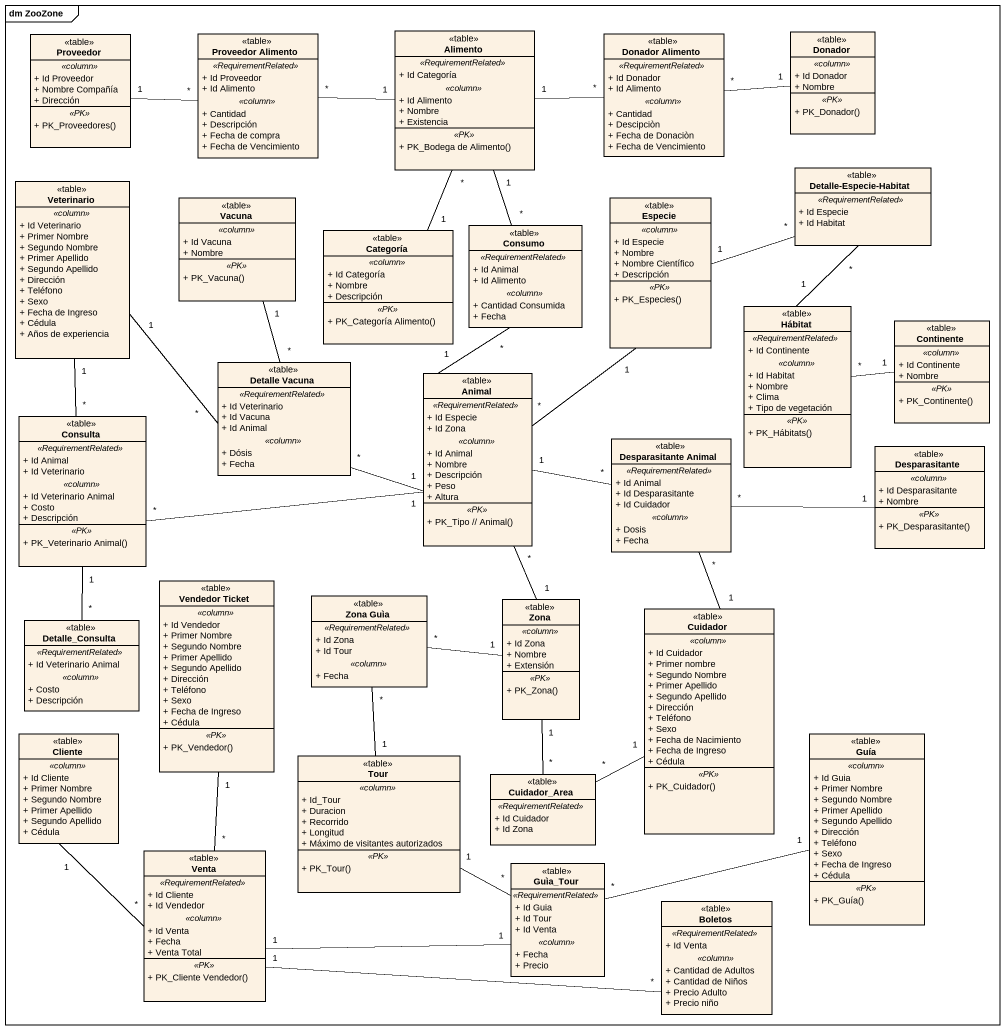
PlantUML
@startuml
mainframe dm ZooZone
hide circle
hide empty members
skinparam classAttributeIconSize 0
class Proveedor <<table>> {
  .. <<column>> ..
  + Id Proveedor
  + Nombre Compañía
  + Dirección
  .. <<PK>> ..
  + PK_Proveedores()
}
class "Proveedor Alimento" as Proveedor_Alimento <<table>> {
  .. <<RequirementRelated>> ..
  + Id Proveedor
  + Id Alimento
  .. <<column>> ..
  + Cantidad
  + Descripción
  + Fecha de compra
  + Fecha de Vencimiento
}
class Alimento <<table>> {
  .. <<RequirementRelated>> ..
  + Id Categoría
  .. <<column>> ..
  + Id Alimento
  + Nombre
  + Existencia
  .. <<PK>> ..
  + PK_Bodega de Alimento()
}
class "Donador Alimento" as Donador_Alimento <<table>> {
  .. <<RequirementRelated>> ..
  + Id Donador
  + Id Alimento
  .. <<column>> ..
  + Cantidad
  + Descipciòn
  + Fecha de Donaciòn
  + Fecha de Vencimiento
}
class Donador <<table>> {
  .. <<column>> ..
  + Id Donador
  + Nombre
  .. <<PK>> ..
  + PK_Donador()
}
class Veterinario <<table>> {
  .. <<column>> ..
  + Id Veterinario
  + Primer Nombre
  + Segundo Nombre
  + Primer Apellido
  + Segundo Apellido
  + Dirección
  + Teléfono
  + Sexo
  + Fecha de Ingreso
  + Cédula
  + Años de experiencia
}
class Vacuna <<table>> {
  .. <<column>> ..
  + Id Vacuna
  + Nombre
  .. <<PK>> ..
  + PK_Vacuna()
}
class Especie <<table>> {
  .. <<column>> ..
  + Id Especie
  + Nombre
  + Nombre Científico
  + Descripción
  .. <<PK>> ..
  + PK_Especies()
}
class "Detalle-Especie-Habitat" as Detalle_Especie_Habitat <<table>> {
  .. <<RequirementRelated>> ..
  + Id Especie
  + Id Habitat
}
class Categoría <<table>> {
  .. <<column>> ..
  + Id Categoría
  + Nombre
  + Descripción
  .. <<PK>> ..
  + PK_Categoría Alimento()
}
class Consumo <<table>> {
  .. <<RequirementRelated>> ..
  + Id Animal
  + Id Alimento
  .. <<column>> ..
  + Cantidad Consumida
  + Fecha
}
class Hábitat <<table>> {
  .. <<RequirementRelated>> ..
  + Id Continente
  .. <<column>> ..
  + Id Habitat
  + Nombre
  + Clima
  + Tipo de vegetación
  .. <<PK>> ..
  + PK_Hábitats()
}
class Continente <<table>> {
  .. <<column>> ..
  + Id Continente
  + Nombre
  .. <<PK>> ..
  + PK_Continente()
}
class "Detalle Vacuna" as Detalle_Vacuna <<table>> {
  .. <<RequirementRelated>> ..
  + Id Veterinario
  + Id Vacuna
  + Id Animal
  .. <<column>> ..
  + Dósis
  + Fecha
}
class Animal <<table>> {
  .. <<RequirementRelated>> ..
  + Id Especie
  + Id Zona
  .. <<column>> ..
  + Id Animal
  + Nombre
  + Descripción
  + Peso
  + Altura
  .. <<PK>> ..
  + PK_Tipo // Animal()
}
class Consulta <<table>> {
  .. <<RequirementRelated>> ..
  + Id Animal
  + Id Veterinario
  .. <<column>> ..
  + Id Veterinario Animal
  + Costo
  + Descripción
  .. <<PK>> ..
  + PK_Veterinario Animal()
}
class "Desparasitante Animal" as Desparasitante_Animal <<table>> {
  .. <<RequirementRelated>> ..
  + Id Animal
  + Id Desparasitante
  + Id Cuidador
  .. <<column>> ..
  + Dosis
  + Fecha
}
class Desparasitante <<table>> {
  .. <<column>> ..
  + Id Desparasitante
  + Nombre
  .. <<PK>> ..
  + PK_Desparasitante()
}
class "Vendedor Ticket" as Vendedor_Ticket <<table>> {
  .. <<column>> ..
  + Id Vendedor
  + Primer Nombre
  + Segundo Nombre
  + Primer Apellido
  + Segundo Apellido
  + Dirección
  + Teléfono
  + Sexo
  + Fecha de Ingreso
  + Cédula
  .. <<PK>> ..
  + PK_Vendedor()
}
class Detalle_Consulta <<table>> {
  .. <<RequirementRelated>> ..
  + Id Veterinario Animal
  .. <<column>> ..
  + Costo
  + Descripción
}
class "Zona Guìa" as Zona_Guìa <<table>> {
  .. <<RequirementRelated>> ..
  + Id Zona
  + Id Tour
  .. <<column>> ..
  + Fecha
}
class Zona <<table>> {
  .. <<column>> ..
  + Id Zona
  + Nombre
  + Extensión
  .. <<PK>> ..
  + PK_Zona()
}
class Cuidador <<table>> {
  .. <<column>> ..
  + Id Cuidador
  + Primer nombre
  + Segundo Nombre
  + Primer Apellido
  + Segundo Apellido
  + Dirección
  + Teléfono
  + Sexo
  + Fecha de Nacimiento
  + Fecha de Ingreso
  + Cédula
  .. <<PK>> ..
  + PK_Cuidador()
}
class Cliente <<table>> {
  .. <<column>> ..
  + Id Cliente
  + Primer Nombre
  + Segundo Nombre
  + Primer Apellido
  + Segundo Apellido
  + Cédula
}
class Guía <<table>> {
  .. <<column>> ..
  + Id Guia
  + Primer Nombre
  + Segundo Nombre
  + Primer Apellido
  + Segundo Apellido
  + Dirección
  + Teléfono
  + Sexo
  + Fecha de Ingreso
  + Cédula
  .. <<PK>> ..
  + PK_Guía()
}
class Tour <<table>> {
  .. <<column>> ..
  + Id_Tour
  + Duracion
  + Recorrido
  + Longitud
  + Máximo de visitantes autorizados
  .. <<PK>> ..
  + PK_Tour()
}
class Cuidador_Area <<table>> {
  .. <<RequirementRelated>> ..
  + Id Cuidador
  + Id Zona
}
class Venta <<table>> {
  .. <<RequirementRelated>> ..
  + Id Cliente
  + Id Vendedor
  .. <<column>> ..
  + Id Venta
  + Fecha
  + Venta Total
  .. <<PK>> ..
  + PK_Cliente Vendedor()
}
class Guìa_Tour <<table>> {
  .. <<RequirementRelated>> ..
  + Id Guia
  + Id Tour
  + Id Venta
  .. <<column>> ..
  + Fecha
  + Precio
}
class Boletos <<table>> {
  .. <<RequirementRelated>> ..
  + Id Venta
  .. <<column>> ..
  + Cantidad de Adultos
  + Cantidad de Niños
  + Precio Adulto
  + Precio niño
}
Proveedor "1" -right- "*" Proveedor_Alimento
Proveedor_Alimento "*" -right- "1" Alimento
Alimento "1" -right- "*" Donador_Alimento
Alimento "*" -- "1" Categoría
Alimento "1" -- "*" Consumo
Donador_Alimento "*" -right- "1" Donador
Veterinario "1" -- "*" Detalle_Vacuna
Veterinario "1" -- "*" Consulta
Vacuna "1" -- "*" Detalle_Vacuna
Especie "1" -right- "*" Detalle_Especie_Habitat
Detalle_Especie_Habitat "*" -- "1" Hábitat
Consumo "*" -- "1" Animal
Hábitat "*" -right- "1" Continente
Detalle_Vacuna "*" -right- "1" Animal
Animal "*" -up- "1" Especie
Animal "1" -right- "*" Desparasitante_Animal
Animal "*" -- "1" Zona
Consulta "*" -right- "1" Animal
Consulta "1" -- "*" Detalle_Consulta
Desparasitante_Animal "*" -right- "1" Desparasitante
Desparasitante_Animal "*" -- "1" Cuidador
Vendedor_Ticket "1" -- "*" Venta
Zona_Guìa "*" -- "1" Tour
Zona "1" -left- "*" Zona_Guìa
Zona "1" -- "*" Cuidador_Area
Cliente "1" -- "*" Venta
Guía "1" -left- "*" Guìa_Tour
Tour "1" -right- "*" Guìa_Tour
Cuidador_Area "*" -right- "1" Cuidador
Venta "1" -right- "*" Boletos
Guìa_Tour "1" -left- "1" Venta
@enduml
